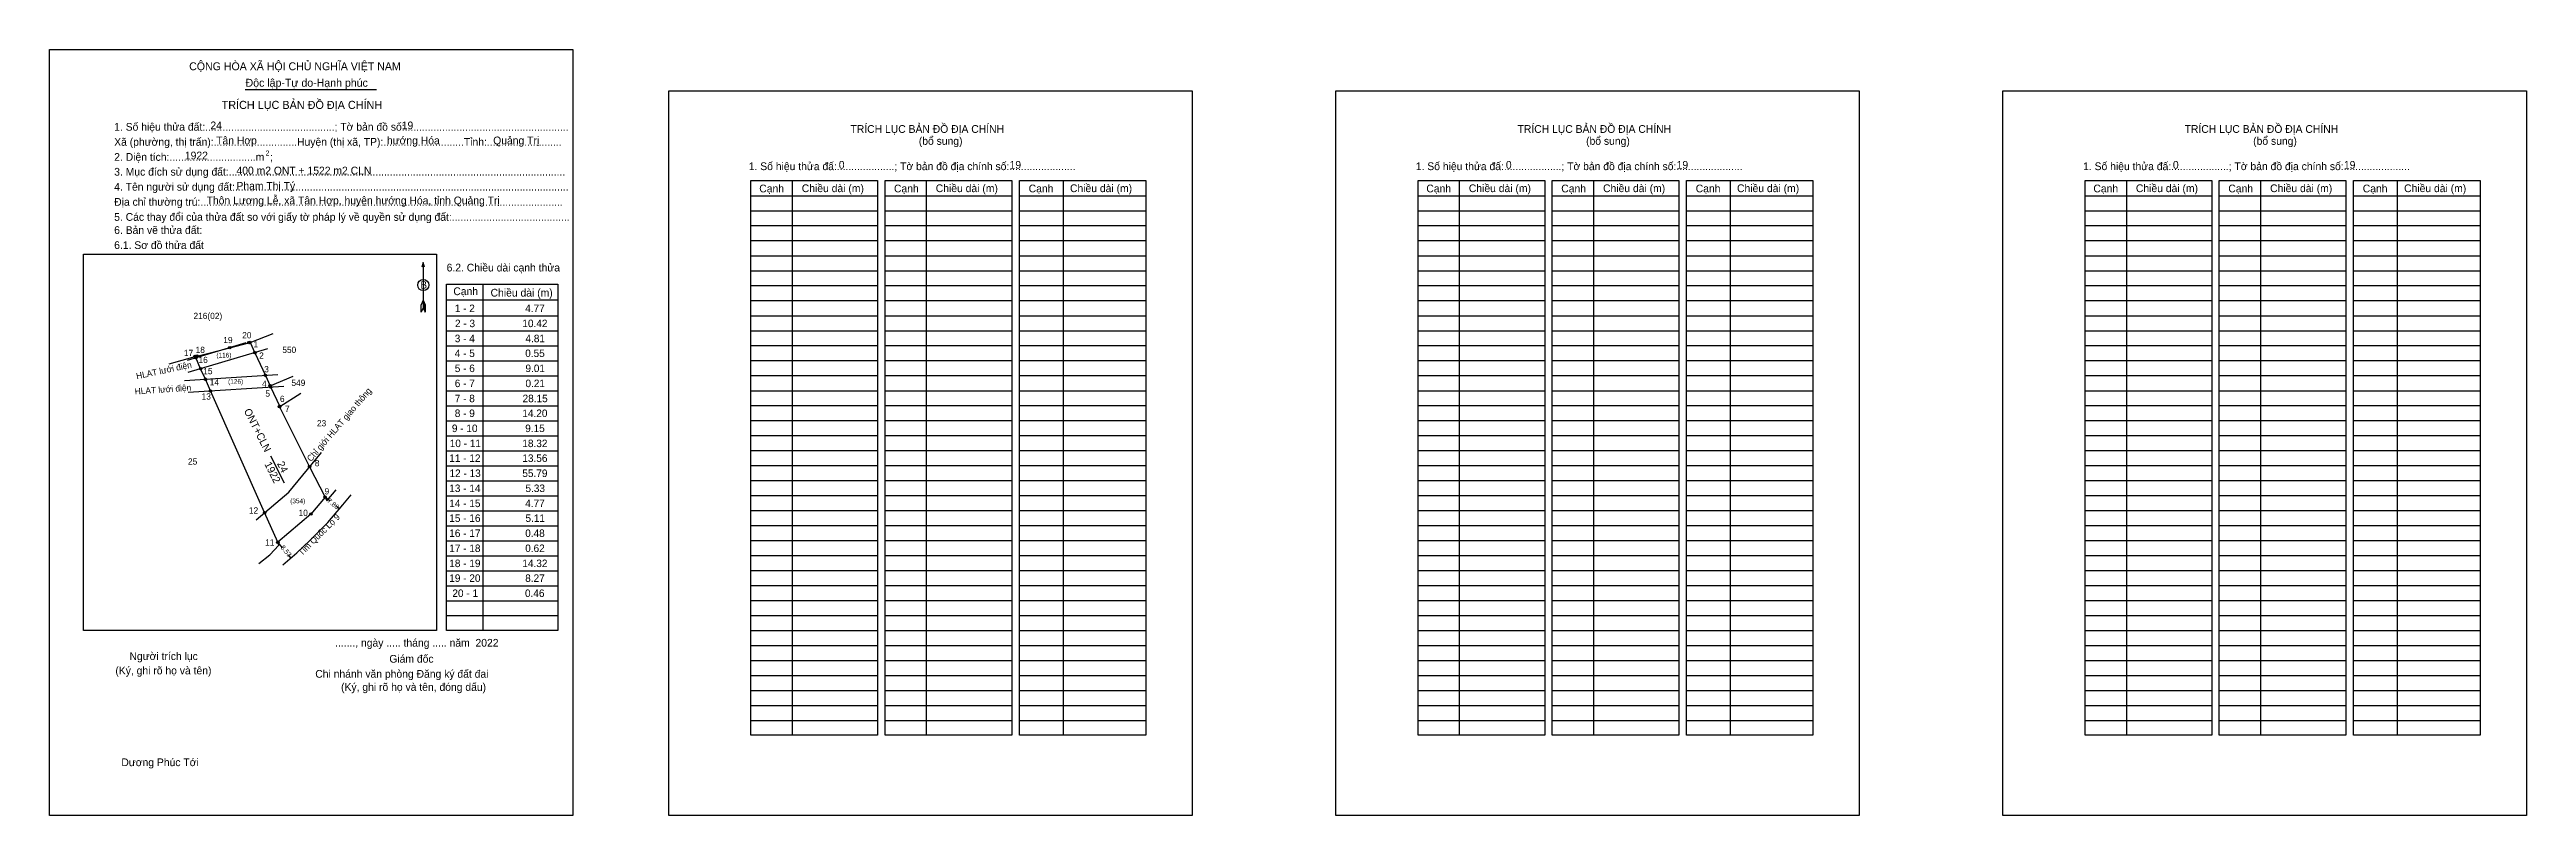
# Model space of a CAD drawing. Extents: x 553722 to 554760, y 1839738 to 1840058.
import ezdxf

# ---------------------------------------------------------------- set-up
doc = ezdxf.new("R2010")
doc.units = 0
for name, color, linetype in [('Level 1', 7, 'Continuous'), ('Level 10', 7, 'Continuous'), ('Level 11', 7, 'Continuous'), ('Level 13', 7, 'Continuous'), ('Level 2', 7, 'Continuous'), ('Level 23', 7, 'Continuous'), ('Level 27', 7, 'Continuous'), ('Level 36', 7, 'Continuous'), ('Level 52', 7, 'Continuous'), ('Level 59', 7, 'Continuous'), ('Level 6', 7, 'Continuous'), ('Level 63', 7, 'Continuous'), ('Level 9', 7, 'Continuous')]:
    doc.layers.add(name, color=color, linetype=linetype)

msp = doc.modelspace()

# ---------------------------------------------------------------- linework, layer by layer
at = {"layer": 'Level 1'}
for p, q in [((553722.4, 1840041), (553722.4, 1840041)), ((553981.7, 1840041), (553981.7, 1840041)), ((554016.1, 1839997.1), (554069.1, 1839997.1)), ((554033.4, 1840003.4), (554033.4, 1839771.3)), ((554072.3, 1839997.1), (554125.3, 1839997.1)), ((554089.5, 1840003.4), (554089.5, 1839771.3)), ((554128.5, 1839997.1), (554181.5, 1839997.1)), ((554146.8, 1840003.4), (554146.8, 1839771.3)), ((554295.5, 1839997.1), (554348.5, 1839997.1)), ((554312.7, 1840003.4), (554312.7, 1839771.3)), ((554351.6, 1839997.1), (554404.6, 1839997.1)), ((554368.9, 1840003.4), (554368.9, 1839771.3)), ((554407.8, 1839997.1), (554460.8, 1839997.1)), ((554426.1, 1840003.4), (554426.1, 1839771.3)), ((554574.8, 1839997.1), (554627.8, 1839997.1)), ((554592, 1840003.4), (554592, 1839771.3)), ((554630.9, 1839997.1), (554683.9, 1839997.1)), ((554648.2, 1840003.4), (554648.2, 1839771.3)), ((554687.1, 1839997.1), (554740.1, 1839997.1)), ((554705.4, 1840003.4), (554705.4, 1839771.3)), ((554016.1, 1839990.8), (554069.1, 1839990.8)), ((554016.1, 1839984.6), (554069.1, 1839984.6)), ((554072.3, 1839990.8), (554125.3, 1839990.8)), ((554072.3, 1839984.6), (554125.3, 1839984.6)), ((554128.5, 1839990.8), (554181.5, 1839990.8)), ((554128.5, 1839984.6), (554181.5, 1839984.6)), ((554295.5, 1839990.8), (554348.5, 1839990.8)), ((554295.5, 1839984.6), (554348.5, 1839984.6)), ((554351.6, 1839990.8), (554404.6, 1839990.8)), ((554351.6, 1839984.6), (554404.6, 1839984.6)), ((554407.8, 1839990.8), (554460.8, 1839990.8)), ((554407.8, 1839984.6), (554460.8, 1839984.6)), ((554574.8, 1839990.8), (554627.8, 1839990.8)), ((554574.8, 1839984.6), (554627.8, 1839984.6)), ((554630.9, 1839990.8), (554683.9, 1839990.8)), ((554630.9, 1839984.6), (554683.9, 1839984.6)), ((554687.1, 1839990.8), (554740.1, 1839990.8)), ((554687.1, 1839984.6), (554740.1, 1839984.6)), ((554016.1, 1839978.3), (554069.1, 1839978.3)), ((554072.3, 1839978.3), (554125.3, 1839978.3)), ((554128.5, 1839978.3), (554181.5, 1839978.3)), ((554295.5, 1839978.3), (554348.5, 1839978.3)), ((554351.6, 1839978.3), (554404.6, 1839978.3)), ((554407.8, 1839978.3), (554460.8, 1839978.3)), ((554574.8, 1839978.3), (554627.8, 1839978.3)), ((554630.9, 1839978.3), (554683.9, 1839978.3)), ((554687.1, 1839978.3), (554740.1, 1839978.3)), ((553736.7, 1839972.7), (553736.7, 1839972.7)), ((553878.9, 1839969.2), (553878.9, 1839950.2)), ((554016.1, 1839972), (554069.1, 1839972)), ((554016.1, 1839965.7), (554069.1, 1839965.7)), ((554072.3, 1839972), (554125.3, 1839972)), ((554072.3, 1839965.7), (554125.3, 1839965.7)), ((554128.5, 1839972), (554181.5, 1839972)), ((554128.5, 1839965.7), (554181.5, 1839965.7)), ((554295.5, 1839972), (554348.5, 1839972)), ((554295.5, 1839965.7), (554348.5, 1839965.7)), ((554351.6, 1839972), (554404.6, 1839972)), ((554351.6, 1839965.7), (554404.6, 1839965.7)), ((554407.8, 1839972), (554460.8, 1839972)), ((554407.8, 1839965.7), (554460.8, 1839965.7)), ((554574.8, 1839972), (554627.8, 1839972)), ((554574.8, 1839965.7), (554627.8, 1839965.7)), ((554630.9, 1839972), (554683.9, 1839972)), ((554630.9, 1839965.7), (554683.9, 1839965.7)), ((554687.1, 1839972), (554740.1, 1839972)), ((554687.1, 1839965.7), (554740.1, 1839965.7)), ((553878.9, 1839953.4), (553878.1, 1839951.4)), ((553878.9, 1839953.4), (553879.7, 1839951.4)), ((553888.7, 1839830.3), (553888.7, 1839960.1)), ((553888.7, 1839953.5), (553935.2, 1839953.5)), ((553903.8, 1839960.1), (553903.8, 1839815.1)), ((553935.2, 1839960.1), (553935.2, 1839830.3)), ((554016.1, 1839959.5), (554069.1, 1839959.5)), ((554072.3, 1839959.5), (554125.3, 1839959.5)), ((554128.5, 1839959.5), (554181.5, 1839959.5)), ((554295.5, 1839959.5), (554348.5, 1839959.5)), ((554351.6, 1839959.5), (554404.6, 1839959.5)), ((554407.8, 1839959.5), (554460.8, 1839959.5)), ((554574.8, 1839959.5), (554627.8, 1839959.5)), ((554630.9, 1839959.5), (554683.9, 1839959.5)), ((554687.1, 1839959.5), (554740.1, 1839959.5)), ((553878, 1839948.3), (553878.1, 1839951.4)), ((553878.9, 1839950.2), (553878, 1839948.3)), ((553878.9, 1839953.1), (553879.7, 1839951.2)), ((553878.9, 1839952.8), (553879.7, 1839950.9)), ((553878.9, 1839952.6), (553879.7, 1839950.6)), ((553878.9, 1839952.3), (553879.7, 1839950.3)), ((553878.9, 1839952), (553879.7, 1839950)), ((553878.9, 1839951.7), (553879.7, 1839949.8)), ((553878.9, 1839951.5), (553879.7, 1839949.5)), ((553878.9, 1839951.2), (553879.7, 1839949.2)), ((553878.9, 1839950.9), (553879.7, 1839948.9)), ((553878.9, 1839950.6), (553879.7, 1839948.6)), ((553878.9, 1839950.2), (553879.7, 1839948.3)), ((553879.7, 1839948.3), (553879.7, 1839951.4)), ((553888.7, 1839946.8), (553935.2, 1839946.8)), ((554016.1, 1839953.2), (554069.1, 1839953.2)), ((554016.1, 1839946.9), (554069.1, 1839946.9)), ((554072.3, 1839953.2), (554125.3, 1839953.2)), ((554072.3, 1839946.9), (554125.3, 1839946.9)), ((554128.5, 1839953.2), (554181.5, 1839953.2)), ((554128.5, 1839946.9), (554181.5, 1839946.9)), ((554295.5, 1839953.2), (554348.5, 1839953.2)), ((554295.5, 1839946.9), (554348.5, 1839946.9)), ((554351.6, 1839953.2), (554404.6, 1839953.2)), ((554351.6, 1839946.9), (554404.6, 1839946.9)), ((554407.8, 1839953.2), (554460.8, 1839953.2)), ((554407.8, 1839946.9), (554460.8, 1839946.9)), ((554574.8, 1839953.2), (554627.8, 1839953.2)), ((554574.8, 1839946.9), (554627.8, 1839946.9)), ((554630.9, 1839953.2), (554683.9, 1839953.2)), ((554630.9, 1839946.9), (554683.9, 1839946.9)), ((554687.1, 1839953.2), (554740.1, 1839953.2)), ((554687.1, 1839946.9), (554740.1, 1839946.9)), ((553888.7, 1839940.5), (553935.2, 1839940.5)), ((553888.7, 1839934.3), (553935.2, 1839934.3)), ((554016.1, 1839940.6), (554069.1, 1839940.6)), ((554016.1, 1839934.4), (554069.1, 1839934.4)), ((554072.3, 1839940.6), (554125.3, 1839940.6)), ((554072.3, 1839934.4), (554125.3, 1839934.4)), ((554128.5, 1839940.6), (554181.5, 1839940.6)), ((554128.5, 1839934.4), (554181.5, 1839934.4)), ((554295.5, 1839940.6), (554348.5, 1839940.6)), ((554295.5, 1839934.4), (554348.5, 1839934.4)), ((554351.6, 1839940.6), (554404.6, 1839940.6)), ((554351.6, 1839934.4), (554404.6, 1839934.4)), ((554407.8, 1839940.6), (554460.8, 1839940.6)), ((554407.8, 1839934.4), (554460.8, 1839934.4)), ((554574.8, 1839940.6), (554627.8, 1839940.6)), ((554574.8, 1839934.4), (554627.8, 1839934.4)), ((554630.9, 1839940.6), (554683.9, 1839940.6)), ((554630.9, 1839934.4), (554683.9, 1839934.4)), ((554687.1, 1839940.6), (554740.1, 1839940.6)), ((554687.1, 1839934.4), (554740.1, 1839934.4)), ((553888.7, 1839928), (553935.2, 1839928)), ((554016.1, 1839928.1), (554069.1, 1839928.1)), ((554072.3, 1839928.1), (554125.3, 1839928.1)), ((554128.5, 1839928.1), (554181.5, 1839928.1)), ((554295.5, 1839928.1), (554348.5, 1839928.1)), ((554351.6, 1839928.1), (554404.6, 1839928.1)), ((554407.8, 1839928.1), (554460.8, 1839928.1)), ((554574.8, 1839928.1), (554627.8, 1839928.1)), ((554630.9, 1839928.1), (554683.9, 1839928.1)), ((554687.1, 1839928.1), (554740.1, 1839928.1)), ((553888.7, 1839921.7), (553935.2, 1839921.7)), ((553888.7, 1839915.5), (553935.2, 1839915.5)), ((554016.1, 1839921.8), (554069.1, 1839921.8)), ((554016.1, 1839915.5), (554069.1, 1839915.5)), ((554072.3, 1839921.8), (554125.3, 1839921.8)), ((554072.3, 1839915.5), (554125.3, 1839915.5)), ((554128.5, 1839921.8), (554181.5, 1839921.8)), ((554128.5, 1839915.5), (554181.5, 1839915.5)), ((554295.5, 1839921.8), (554348.5, 1839921.8)), ((554295.5, 1839915.5), (554348.5, 1839915.5)), ((554351.6, 1839921.8), (554404.6, 1839921.8)), ((554351.6, 1839915.5), (554404.6, 1839915.5)), ((554407.8, 1839921.8), (554460.8, 1839921.8)), ((554407.8, 1839915.5), (554460.8, 1839915.5)), ((554574.8, 1839921.8), (554627.8, 1839921.8)), ((554574.8, 1839915.5), (554627.8, 1839915.5)), ((554630.9, 1839921.8), (554683.9, 1839921.8)), ((554630.9, 1839915.5), (554683.9, 1839915.5)), ((554687.1, 1839921.8), (554740.1, 1839921.8)), ((554687.1, 1839915.5), (554740.1, 1839915.5)), ((553888.7, 1839909.2), (553935.2, 1839909.2)), ((553888.7, 1839902.9), (553935.2, 1839902.9)), ((554016.1, 1839909.3), (554069.1, 1839909.3)), ((554016.1, 1839903), (554069.1, 1839903)), ((554072.3, 1839909.3), (554125.3, 1839909.3)), ((554072.3, 1839903), (554125.3, 1839903)), ((554128.5, 1839909.3), (554181.5, 1839909.3)), ((554128.5, 1839903), (554181.5, 1839903)), ((554295.5, 1839909.3), (554348.5, 1839909.3)), ((554295.5, 1839903), (554348.5, 1839903)), ((554351.6, 1839909.3), (554404.6, 1839909.3)), ((554351.6, 1839903), (554404.6, 1839903)), ((554407.8, 1839909.3), (554460.8, 1839909.3)), ((554407.8, 1839903), (554460.8, 1839903)), ((554574.8, 1839909.3), (554627.8, 1839909.3)), ((554574.8, 1839903), (554627.8, 1839903)), ((554630.9, 1839909.3), (554683.9, 1839909.3)), ((554630.9, 1839903), (554683.9, 1839903)), ((554687.1, 1839909.3), (554740.1, 1839909.3)), ((554687.1, 1839903), (554740.1, 1839903)), ((553888.7, 1839896.6), (553935.2, 1839896.6)), ((554016.1, 1839896.7), (554069.1, 1839896.7)), ((554072.3, 1839896.7), (554125.3, 1839896.7)), ((554128.5, 1839896.7), (554181.5, 1839896.7)), ((554295.5, 1839896.7), (554348.5, 1839896.7)), ((554351.6, 1839896.7), (554404.6, 1839896.7)), ((554407.8, 1839896.7), (554460.8, 1839896.7)), ((554574.8, 1839896.7), (554627.8, 1839896.7)), ((554630.9, 1839896.7), (554683.9, 1839896.7)), ((554687.1, 1839896.7), (554740.1, 1839896.7)), ((553888.7, 1839890.4), (553935.2, 1839890.4)), ((553888.7, 1839884.1), (553935.2, 1839884.1)), ((554016.1, 1839890.5), (554069.1, 1839890.5)), ((554016.1, 1839884.2), (554069.1, 1839884.2)), ((554072.3, 1839890.5), (554125.3, 1839890.5)), ((554072.3, 1839884.2), (554125.3, 1839884.2)), ((554128.5, 1839890.5), (554181.5, 1839890.5)), ((554128.5, 1839884.2), (554181.5, 1839884.2)), ((554295.5, 1839890.5), (554348.5, 1839890.5)), ((554295.5, 1839884.2), (554348.5, 1839884.2)), ((554351.6, 1839890.5), (554404.6, 1839890.5)), ((554351.6, 1839884.2), (554404.6, 1839884.2)), ((554407.8, 1839890.5), (554460.8, 1839890.5)), ((554407.8, 1839884.2), (554460.8, 1839884.2)), ((554574.8, 1839890.5), (554627.8, 1839890.5)), ((554574.8, 1839884.2), (554627.8, 1839884.2)), ((554630.9, 1839890.5), (554683.9, 1839890.5)), ((554630.9, 1839884.2), (554683.9, 1839884.2)), ((554687.1, 1839890.5), (554740.1, 1839890.5)), ((554687.1, 1839884.2), (554740.1, 1839884.2)), ((553888.7, 1839877.8), (553935.2, 1839877.8)), ((553888.7, 1839871.5), (553935.2, 1839871.5)), ((554016.1, 1839877.9), (554069.1, 1839877.9)), ((554016.1, 1839871.6), (554069.1, 1839871.6)), ((554072.3, 1839877.9), (554125.3, 1839877.9)), ((554072.3, 1839871.6), (554125.3, 1839871.6)), ((554128.5, 1839877.9), (554181.5, 1839877.9)), ((554128.5, 1839871.6), (554181.5, 1839871.6)), ((554295.5, 1839877.9), (554348.5, 1839877.9)), ((554295.5, 1839871.6), (554348.5, 1839871.6)), ((554351.6, 1839877.9), (554404.6, 1839877.9)), ((554351.6, 1839871.6), (554404.6, 1839871.6)), ((554407.8, 1839877.9), (554460.8, 1839877.9)), ((554407.8, 1839871.6), (554460.8, 1839871.6)), ((554574.8, 1839877.9), (554627.8, 1839877.9)), ((554574.8, 1839871.6), (554627.8, 1839871.6)), ((554630.9, 1839877.9), (554683.9, 1839877.9)), ((554630.9, 1839871.6), (554683.9, 1839871.6)), ((554687.1, 1839877.9), (554740.1, 1839877.9)), ((554687.1, 1839871.6), (554740.1, 1839871.6)), ((553888.7, 1839865.3), (553935.2, 1839865.3)), ((554016.1, 1839865.4), (554069.1, 1839865.4)), ((554072.3, 1839865.4), (554125.3, 1839865.4)), ((554128.5, 1839865.4), (554181.5, 1839865.4)), ((554295.5, 1839865.4), (554348.5, 1839865.4)), ((554351.6, 1839865.4), (554404.6, 1839865.4)), ((554407.8, 1839865.4), (554460.8, 1839865.4)), ((554574.8, 1839865.4), (554627.8, 1839865.4)), ((554630.9, 1839865.4), (554683.9, 1839865.4)), ((554687.1, 1839865.4), (554740.1, 1839865.4)), ((553888.7, 1839859), (553935.2, 1839859)), ((553888.7, 1839852.7), (553935.2, 1839852.7)), ((554016.1, 1839859.1), (554069.1, 1839859.1)), ((554016.1, 1839852.8), (554069.1, 1839852.8)), ((554072.3, 1839859.1), (554125.3, 1839859.1)), ((554072.3, 1839852.8), (554125.3, 1839852.8)), ((554128.5, 1839859.1), (554181.5, 1839859.1)), ((554128.5, 1839852.8), (554181.5, 1839852.8)), ((554295.5, 1839859.1), (554348.5, 1839859.1)), ((554295.5, 1839852.8), (554348.5, 1839852.8)), ((554351.6, 1839859.1), (554404.6, 1839859.1)), ((554351.6, 1839852.8), (554404.6, 1839852.8)), ((554407.8, 1839859.1), (554460.8, 1839859.1)), ((554407.8, 1839852.8), (554460.8, 1839852.8)), ((554574.8, 1839859.1), (554627.8, 1839859.1)), ((554574.8, 1839852.8), (554627.8, 1839852.8)), ((554630.9, 1839859.1), (554683.9, 1839859.1)), ((554630.9, 1839852.8), (554683.9, 1839852.8)), ((554687.1, 1839859.1), (554740.1, 1839859.1)), ((554687.1, 1839852.8), (554740.1, 1839852.8)), ((553888.7, 1839846.4), (553935.2, 1839846.4)), ((553888.7, 1839840.2), (553935.2, 1839840.2)), ((554016.1, 1839846.5), (554069.1, 1839846.5)), ((554016.1, 1839840.3), (554069.1, 1839840.3)), ((554072.3, 1839846.5), (554125.3, 1839846.5)), ((554072.3, 1839840.3), (554125.3, 1839840.3)), ((554128.5, 1839846.5), (554181.5, 1839846.5)), ((554128.5, 1839840.3), (554181.5, 1839840.3)), ((554295.5, 1839846.5), (554348.5, 1839846.5)), ((554295.5, 1839840.3), (554348.5, 1839840.3)), ((554351.6, 1839846.5), (554404.6, 1839846.5)), ((554351.6, 1839840.3), (554404.6, 1839840.3)), ((554407.8, 1839846.5), (554460.8, 1839846.5)), ((554407.8, 1839840.3), (554460.8, 1839840.3)), ((554574.8, 1839846.5), (554627.8, 1839846.5)), ((554574.8, 1839840.3), (554627.8, 1839840.3)), ((554630.9, 1839846.5), (554683.9, 1839846.5)), ((554630.9, 1839840.3), (554683.9, 1839840.3)), ((554687.1, 1839846.5), (554740.1, 1839846.5)), ((554687.1, 1839840.3), (554740.1, 1839840.3)), ((553888.7, 1839833.9), (553935.2, 1839833.9)), ((554016.1, 1839834), (554069.1, 1839834)), ((554072.3, 1839834), (554125.3, 1839834)), ((554128.5, 1839834), (554181.5, 1839834)), ((554295.5, 1839834), (554348.5, 1839834)), ((554351.6, 1839834), (554404.6, 1839834)), ((554407.8, 1839834), (554460.8, 1839834)), ((554574.8, 1839834), (554627.8, 1839834)), ((554630.9, 1839834), (554683.9, 1839834)), ((554687.1, 1839834), (554740.1, 1839834)), ((553888.7, 1839827.6), (553935.2, 1839827.6)), ((553888.7, 1839821.4), (553935.2, 1839821.4)), ((554016.1, 1839827.7), (554069.1, 1839827.7)), ((554016.1, 1839821.5), (554069.1, 1839821.5)), ((554072.3, 1839827.7), (554125.3, 1839827.7)), ((554072.3, 1839821.5), (554125.3, 1839821.5)), ((554128.5, 1839827.7), (554181.5, 1839827.7)), ((554128.5, 1839821.5), (554181.5, 1839821.5)), ((554295.5, 1839827.7), (554348.5, 1839827.7)), ((554295.5, 1839821.5), (554348.5, 1839821.5)), ((554351.6, 1839827.7), (554404.6, 1839827.7)), ((554351.6, 1839821.5), (554404.6, 1839821.5)), ((554407.8, 1839827.7), (554460.8, 1839827.7)), ((554407.8, 1839821.5), (554460.8, 1839821.5)), ((554574.8, 1839827.7), (554627.8, 1839827.7)), ((554574.8, 1839821.5), (554627.8, 1839821.5)), ((554630.9, 1839827.7), (554683.9, 1839827.7)), ((554630.9, 1839821.5), (554683.9, 1839821.5)), ((554687.1, 1839827.7), (554740.1, 1839827.7)), ((554687.1, 1839821.5), (554740.1, 1839821.5)), ((553884.5, 1839815.1), (553884.5, 1839815.1)), ((554016.1, 1839815.2), (554069.1, 1839815.2)), ((554016.1, 1839808.9), (554069.1, 1839808.9)), ((554072.3, 1839815.2), (554125.3, 1839815.2)), ((554072.3, 1839808.9), (554125.3, 1839808.9)), ((554128.5, 1839815.2), (554181.5, 1839815.2)), ((554128.5, 1839808.9), (554181.5, 1839808.9)), ((554295.5, 1839815.2), (554348.5, 1839815.2)), ((554295.5, 1839808.9), (554348.5, 1839808.9)), ((554351.6, 1839815.2), (554404.6, 1839815.2)), ((554351.6, 1839808.9), (554404.6, 1839808.9)), ((554407.8, 1839815.2), (554460.8, 1839815.2)), ((554407.8, 1839808.9), (554460.8, 1839808.9)), ((554574.8, 1839815.2), (554627.8, 1839815.2)), ((554574.8, 1839808.9), (554627.8, 1839808.9)), ((554630.9, 1839815.2), (554683.9, 1839815.2)), ((554630.9, 1839808.9), (554683.9, 1839808.9)), ((554687.1, 1839815.2), (554740.1, 1839815.2)), ((554687.1, 1839808.9), (554740.1, 1839808.9)), ((554016.1, 1839802.6), (554069.1, 1839802.6)), ((554072.3, 1839802.6), (554125.3, 1839802.6)), ((554128.5, 1839802.6), (554181.5, 1839802.6)), ((554295.5, 1839802.6), (554348.5, 1839802.6)), ((554351.6, 1839802.6), (554404.6, 1839802.6)), ((554407.8, 1839802.6), (554460.8, 1839802.6)), ((554574.8, 1839802.6), (554627.8, 1839802.6)), ((554630.9, 1839802.6), (554683.9, 1839802.6)), ((554687.1, 1839802.6), (554740.1, 1839802.6)), ((554016.1, 1839796.4), (554069.1, 1839796.4)), ((554016.1, 1839790.1), (554069.1, 1839790.1)), ((554072.3, 1839796.4), (554125.3, 1839796.4)), ((554072.3, 1839790.1), (554125.3, 1839790.1)), ((554128.5, 1839796.4), (554181.5, 1839796.4)), ((554128.5, 1839790.1), (554181.5, 1839790.1)), ((554295.5, 1839796.4), (554348.5, 1839796.4)), ((554295.5, 1839790.1), (554348.5, 1839790.1)), ((554351.6, 1839796.4), (554404.6, 1839796.4)), ((554351.6, 1839790.1), (554404.6, 1839790.1)), ((554407.8, 1839796.4), (554460.8, 1839796.4)), ((554407.8, 1839790.1), (554460.8, 1839790.1)), ((554574.8, 1839796.4), (554627.8, 1839796.4)), ((554574.8, 1839790.1), (554627.8, 1839790.1)), ((554630.9, 1839796.4), (554683.9, 1839796.4)), ((554630.9, 1839790.1), (554683.9, 1839790.1)), ((554687.1, 1839796.4), (554740.1, 1839796.4)), ((554687.1, 1839790.1), (554740.1, 1839790.1)), ((554016.1, 1839783.8), (554069.1, 1839783.8)), ((554016.1, 1839777.5), (554069.1, 1839777.5)), ((554072.3, 1839783.8), (554125.3, 1839783.8)), ((554072.3, 1839777.5), (554125.3, 1839777.5)), ((554128.5, 1839783.8), (554181.5, 1839783.8)), ((554128.5, 1839777.5), (554181.5, 1839777.5)), ((554295.5, 1839783.8), (554348.5, 1839783.8)), ((554295.5, 1839777.5), (554348.5, 1839777.5)), ((554351.6, 1839783.8), (554404.6, 1839783.8)), ((554351.6, 1839777.5), (554404.6, 1839777.5)), ((554407.8, 1839783.8), (554460.8, 1839783.8)), ((554407.8, 1839777.5), (554460.8, 1839777.5)), ((554574.8, 1839783.8), (554627.8, 1839783.8)), ((554574.8, 1839777.5), (554627.8, 1839777.5)), ((554630.9, 1839783.8), (554683.9, 1839783.8)), ((554630.9, 1839777.5), (554683.9, 1839777.5)), ((554687.1, 1839783.8), (554740.1, 1839783.8)), ((554687.1, 1839777.5), (554740.1, 1839777.5)), ((553941.6, 1839737.8), (553941.6, 1839737.8)), ((554200.9, 1839737.8), (554200.9, 1839737.8))]:
    msp.add_line(p, q, dxfattribs=at)
for points in [[(554016.1, 1840003.4), (554069.1, 1840003.4), (554069.1, 1839771.3), (554016.1, 1839771.3)], [(554072.3, 1840003.4), (554125.3, 1840003.4), (554125.3, 1839771.3), (554072.3, 1839771.3)], [(554128.5, 1840003.4), (554181.5, 1840003.4), (554181.5, 1839771.3), (554128.5, 1839771.3)], [(554295.5, 1840003.4), (554348.5, 1840003.4), (554348.5, 1839771.3), (554295.5, 1839771.3)], [(554351.6, 1840003.4), (554404.6, 1840003.4), (554404.6, 1839771.3), (554351.6, 1839771.3)], [(554407.8, 1840003.4), (554460.8, 1840003.4), (554460.8, 1839771.3), (554407.8, 1839771.3)], [(554574.8, 1840003.4), (554627.8, 1840003.4), (554627.8, 1839771.3), (554574.8, 1839771.3)], [(554630.9, 1840003.4), (554683.9, 1840003.4), (554683.9, 1839771.3), (554630.9, 1839771.3)], [(554687.1, 1840003.4), (554740.1, 1840003.4), (554740.1, 1839771.3), (554687.1, 1839771.3)], [(553736.7, 1839972.7), (553884.5, 1839972.7), (553884.5, 1839815.1), (553736.7, 1839815.1)], [(553888.7, 1839960.1), (553935.2, 1839960.1), (553935.2, 1839815.1), (553888.7, 1839815.1)]]:
    msp.add_lwpolyline(points, close=True, dxfattribs=at)
msp.add_lwpolyline([(553879.4, 1839967.2), (553878.9, 1839969.2), (553878.3, 1839967.2)], dxfattribs=at)
msp.add_circle((553878.9, 1839959.7), 2.32, dxfattribs=at)
at = {"layer": 'Level 10'}
for p, q in [((553784.1, 1839930), (553797.9, 1839933.5)), ((553797.9, 1839933.5), (553805.9, 1839935.6)), ((553805.9, 1839935.6), (553806.4, 1839935.7)), ((553806.4, 1839935.7), (553808.4, 1839931.4)), ((553772.5, 1839926.7), (553783.4, 1839929.8)), ((553783.4, 1839929.8), (553784.1, 1839930)), ((553783.7, 1839929.4), (553783.4, 1839929.8)), ((553785.7, 1839924.7), (553783.7, 1839929.4)), ((553787.7, 1839920.3), (553785.7, 1839924.7)), ((553808.4, 1839931.4), (553812.8, 1839921.9)), ((553789.8, 1839915.4), (553787.7, 1839920.3)), ((553812.5, 1839864.5), (553789.8, 1839915.4)), ((553812.8, 1839921.9), (553814.8, 1839917.6)), ((553814.8, 1839917.6), (553815, 1839917.1)), ((553815, 1839917.1), (553818.8, 1839908.9)), ((553818.8, 1839908.9), (553818.7, 1839908.8)), ((553818.7, 1839908.8), (553831.3, 1839883.7)), ((553831.3, 1839883.7), (553837.8, 1839871)), ((553837.8, 1839871), (553831.9, 1839863.9)), ((553818, 1839852.1), (553812.5, 1839864.5)), ((553831.9, 1839863.9), (553818, 1839852.1))]:
    msp.add_line(p, q, dxfattribs=at)
at = {"layer": 'Level 11'}
for centre in [(553797.9, 1839933.5), (553805.9, 1839935.6), (553806.4, 1839935.7), (553783.4, 1839929.8), (553783.7, 1839929.4), (553784.1, 1839930), (553785.7, 1839924.7), (553808.4, 1839931.4), (553812.8, 1839921.9), (553787.7, 1839920.3), (553789.8, 1839915.4), (553814.8, 1839917.6), (553815, 1839917.1), (553818.7, 1839908.8), (553818.8, 1839908.9), (553818.8, 1839908.9), (553831.3, 1839883.7), (553837.8, 1839871), (553812.5, 1839864.5), (553831.9, 1839863.9), (553818, 1839852.1)]:
    msp.add_circle(centre, 0.523, dxfattribs=at)
at = {"layer": 'Level 13'}
for p, q in [((553804.4, 1840041.6), (553859.3, 1840041.6)), ((553818.5, 1839850.9), (553818, 1839852.1))]:
    msp.add_line(p, q, dxfattribs=at)
msp.add_lwpolyline([(553837.8, 1839871), (553838.6, 1839869.4), (553842.4, 1839874)], dxfattribs=at)
at = {"layer": 'Level 2'}
for points in [[(553722.4, 1840058.3), (553941.6, 1840058.3), (553941.6, 1839737.8), (553722.4, 1839737.8)], [(553981.7, 1840041), (554200.9, 1840041), (554200.9, 1839737.8), (553981.7, 1839737.8)], [(554261, 1840041), (554480.2, 1840041), (554480.2, 1839737.8), (554261, 1839737.8)], [(554540.3, 1840041), (554759.5, 1840041), (554759.5, 1839737.8), (554540.3, 1839737.8)]]:
    msp.add_lwpolyline(points, close=True, dxfattribs=at)
at = {"layer": 'Level 23'}
msp.add_lwpolyline([(553810, 1839843.2), (553814.7, 1839846.8), (553818.5, 1839850.9)], dxfattribs=at)
at = {"layer": 'Level 27'}
for p, q in [((553806.4, 1839935.7), (553816.1, 1839939.4)), ((553814.8, 1839917.6), (553824.4, 1839921.6)), ((553818.8, 1839908.9), (553827.7, 1839914.5))]:
    msp.add_line(p, q, dxfattribs=at)
at = {"layer": 'Level 36'}
msp.add_lwpolyline([(553820.1, 1839842.7), (553826, 1839847.7), (553831.4, 1839852.8), (553838.9, 1839860.4), (553845.2, 1839867.7), (553848.7, 1839872)], dxfattribs=at)
at = {"layer": 'Level 59'}
for p, q in [((553804.6, 1839935.5), (553780, 1839928.2)), ((553813.7, 1839933), (553780.4, 1839923.1)), ((553779, 1839919.8), (553818, 1839922.3)), ((553780.5, 1839914.9), (553820.5, 1839917.4))]:
    msp.add_line(p, q, dxfattribs=at)
msp.add_lwpolyline([(553809, 1839861.5), (553822.6, 1839873.1), (553836.3, 1839889.7)], dxfattribs=at)
at = {"layer": 'Level 63'}
for p, q in [((553839.8, 1839869.4), (553837.8, 1839871)), ((553843.8, 1839866.1), (553842.6, 1839867.1)), ((553820, 1839849.7), (553818, 1839852.1)), ((553823.5, 1839845.6), (553822.5, 1839846.8))]:
    msp.add_line(p, q, dxfattribs=at)
at = {"layer": 'Level 9'}
msp.add_line((553815, 1839888.2), (553820.7, 1839877), dxfattribs=at)

# ---------------------------------------------------------------- texts
at = {"layer": 'Level 1'}
for s, height, p in [('TRÍCH LỤC BẢN ĐỒ ĐỊA CHÍNH', 3.388, (553794.5, 1840033.4)), ('1. Số hiệu thửa đất:.............................................; Tờ bản đồ số:.........................................................', 3.241, (553749.5, 1840024.3)), ('TRÍCH LỤC BẢN ĐỒ ĐỊA CHÍNH', 3.241, (554057.8, 1840023.4)), ('TRÍCH LỤC BẢN ĐỒ ĐỊA CHÍNH', 3.241, (554337.1, 1840023.4)), ('TRÍCH LỤC BẢN ĐỒ ĐỊA CHÍNH', 3.241, (554616.4, 1840023.4)), ('Xã (phường, thị trấn):.............................Huyện (thị xã, TP):............................Tỉnh:..........................', 3.241, (553749.5, 1840018)), ('2', 2.09, (553812.9, 1840013.9)), ('(bổ sung)', 3.24, (554086.4, 1840018.4)), ('(bổ sung)', 3.24, (554365.8, 1840018.4)), ('(bổ sung)', 3.24, (554645.1, 1840018.4)), ('3. Mục đích sử dụng đất:.....................................................................................................................', 3.241, (553749.5, 1840005.5)), ('2. Diện tích:..............................m  ;', 3.241, (553749.5, 1840011.7)), ('1. Số hiệu thửa đấ:....................; Tờ bản đồ địa chính số:.......................', 3.241, (554015.2, 1840007.8)), ('1. Số hiệu thửa đấ:....................; Tờ bản đồ địa chính số:.......................', 3.241, (554294.5, 1840007.8)), ('1. Số hiệu thửa đấ:....................; Tờ bản đồ địa chính số:.......................', 3.241, (554573.9, 1840007.8)), ('Địa chỉ thường trú:..............................................................................................................................', 3.241, (553749.5, 1839992.9)), ('4. Tên người sử dụng đất:....................................................................................................................', 3.241, (553749.5, 1839999.2)), ('Cạnh', 3.24, (554019.6, 1839998.5)), ('Chiều dài (m)', 3.241, (554037.4, 1839998.6)), ('Cạnh', 3.24, (554076, 1839998.5)), ('Chiều dài (m)', 3.241, (554093.5, 1839998.6)), ('Cạnh', 3.24, (554132.4, 1839998.5)), ('Chiều dài (m)', 3.241, (554149.7, 1839998.6)), ('Cạnh', 3.24, (554298.9, 1839998.5)), ('Chiều dài (m)', 3.241, (554316.7, 1839998.6)), ('Cạnh', 3.24, (554355.4, 1839998.5)), ('Chiều dài (m)', 3.241, (554372.9, 1839998.6)), ('Cạnh', 3.24, (554411.7, 1839998.5)), ('Chiều dài (m)', 3.241, (554429, 1839998.6)), ('Cạnh', 3.24, (554578.2, 1839998.5)), ('Chiều dài (m)', 3.241, (554596, 1839998.6)), ('Cạnh', 3.24, (554634.7, 1839998.5)), ('Chiều dài (m)', 3.241, (554652.2, 1839998.6)), ('Cạnh', 3.24, (554691, 1839998.5)), ('Chiều dài (m)', 3.241, (554708.3, 1839998.6)), ('5. Các thay đổi của thửa đất so với giấy tờ pháp lý về quyền sử dụng đất:.........................................', 3.241, (553749.5, 1839986.6)), ('6. Bản vẽ thửa đất:', 3.241, (553749.5, 1839981.1)), ('6.1. Sơ đồ thửa đất', 3.241, (553749.5, 1839974.8)), ('6.2. Chiều dài cạnh thửa', 3.241, (553888.7, 1839965.4)), ('B', 3.14, (553877.7, 1839958.2)), ('Cạnh', 3.24, (553891.5, 1839955.5)), ('Chiều dài (m)', 3.241, (553907.1, 1839954.9)), ('(354)', 1.96, (553823.2, 1839868.4)), ('......., ngày ..... tháng ..... năm  2022', 3.241, (553842, 1839808.4)), ('(Ký, ghi rõ họ và tên)', 3.241, (553750, 1839796.8)), ('Người trích lục', 3.241, (553755.9, 1839802.8)), ('Chi nhánh văn phòng Đăng ký đất đai ', 3.241, (553833.7, 1839795.4)), ('Giám đốc', 3.24, (553864.7, 1839801.7)), ('(Ký, ghi rõ họ và tên, đóng dấu)', 3.241, (553844.5, 1839789.9)), ('Dương Phúc Tới', 3.241, (553752.5, 1839758.4))]:
    msp.add_text(s, height=height, dxfattribs=at).set_placement(p)
at = {"layer": 'Level 13'}
for s, p in [('CỘNG HÒA XÃ HỘI CHỦ NGHĨA VIỆT NAM', (553780.9, 1840049.6)), ('Độc lập-Tự do-Hạnh phúc', (553804.5, 1840042.7))]:
    msp.add_text(s, height=3.312, dxfattribs=at).set_placement(p)
for s, p in [('ONT+CLN', (553803.7, 1839907.1)), ('1922', (553812.3, 1839884.8)), ('24', (553817.6, 1839885))]:
    msp.add_text(s, height=3.14, rotation=296.7962, dxfattribs=at).set_placement(p)
at = {"layer": 'Level 52'}
for s, p in [('1 - 2', (553892.1, 1839948.4)), ('2 - 3', (553892.2, 1839942.1)), ('10.42', (553920.4, 1839942.1)), ('4.77', (553921.6, 1839948.4)), ('3 - 4', (553892.1, 1839935.8)), ('4 - 5', (553892.1, 1839929.6)), ('4.81', (553921.7, 1839935.8)), ('0.55', (553921.6, 1839929.6)), ('5 - 6', (553892.1, 1839923.3)), ('9.01', (553921.7, 1839923.3)), ('6 - 7', (553892.1, 1839917)), ('7 - 8', (553892.1, 1839910.7)), ('28.15', (553920.5, 1839910.7)), ('0.21', (553921.7, 1839917)), ('8 - 9', (553892.1, 1839904.5)), ('14.20', (553920.4, 1839904.5)), ('10 - 11', (553890, 1839891.9)), ('9 - 10', (553890.9, 1839898.2)), ('18.32', (553920.4, 1839891.9)), ('9.15', (553921.6, 1839898.2)), ('11 - 12', (553889.8, 1839885.7)), ('12 - 13', (553889.9, 1839879.4)), ('55.79', (553920.4, 1839879.4)), ('13.56', (553920.4, 1839885.7)), ('13 - 14', (553889.8, 1839873.1)), ('5.33', (553921.7, 1839873.1)), ('15 - 16', (553889.8, 1839860.6)), ('14 - 15', (553889.8, 1839866.8)), ('4.77', (553921.6, 1839866.8)), ('5.11', (553921.7, 1839860.6)), ('16 - 17', (553889.8, 1839854.3)), ('17 - 18', (553889.8, 1839848)), ('0.62', (553921.6, 1839848)), ('0.48', (553921.6, 1839854.3)), ('18 - 19', (553889.8, 1839841.7)), ('14.32', (553920.4, 1839841.7)), ('19 - 20', (553889.8, 1839835.5)), ('20 - 1', (553891.1, 1839829.2)), ('8.27', (553921.6, 1839835.5)), ('0.46', (553921.5, 1839829.2))]:
    msp.add_text(s, height=3.14, dxfattribs=at).set_placement(p)
at = {"layer": 'Level 6'}
for s, height, p in [('24', 3.24, (553789.8, 1840024.9)), ('19', 3.24, (553869.9, 1840024.9)), ('1922', 3.24, (553779.1, 1840012.3)), ('Tân Hợp', 3.24, (553792.2, 1840018.6)), ('hướng Hóa', 3.24, (553863.7, 1840018.6)), ('Quảng Trị', 3.24, (553908.2, 1840018.6)), ('400 m2 ONT + 1522 m2 CLN', 3.241, (553800.7, 1840006)), ('0', 3.24, (554052.9, 1840008.4)), ('19', 3.24, (554124.4, 1840008.4)), ('0', 3.24, (554332.2, 1840008.4)), ('19', 3.24, (554403.7, 1840008.4)), ('0', 3.24, (554611.5, 1840008.4)), ('19', 3.24, (554683.1, 1840008.4)), ('Thôn Lương Lễ, xã Tân Hợp, huyện hướng Hóa, tỉnh Quảng Trị', 3.241, (553788.2, 1839993.5)), ('Phạm Thị Tý', 3.241, (553800.7, 1839999.6))]:
    msp.add_text(s, height=height, dxfattribs=at).set_placement(p)
at = {"layer": 'Level 63'}
for s, p in [('(116)', (553792.3, 1839929.4)), ('(126)', (553797.2, 1839918.4))]:
    msp.add_text(s, height=1.96, dxfattribs=at).set_placement(p)
for s, height, rotation, p in [('7.80', 2, 320.6176, (553838.5, 1839869.1)), ('Tim Quốc Lộ 9', 2.6, 44.7328, (553828.1, 1839846.3)), ('8.53', 2, 310.3389, (553819, 1839849.8))]:
    msp.add_text(s, height=height, rotation=rotation, dxfattribs=at).set_placement(p)
at = {"layer": 'Level 9'}
for s, p in [('216(02)', (553782.7, 1839945.5)), ('17', (553778.7, 1839930)), ('18', (553783.6, 1839931.3)), ('19', (553795.2, 1839935.4)), ('20', (553803.1, 1839937.4)), ('1', (553807.8, 1839933.6)), ('550', (553819.9, 1839931.3)), ('16', (553784.8, 1839927.1)), ('15', (553786.8, 1839922.4)), ('2', (553810.2, 1839928.9)), ('3', (553812.3, 1839923.2)), ('13', (553786.1, 1839911.8)), ('14', (553789.5, 1839917.7)), ('4', (553811.4, 1839917.1)), ('5', (553812.8, 1839913)), ('6', (553818.9, 1839910.8)), ('549', (553823.7, 1839917.5)), ('7', (553821, 1839906.6)), ('23', (553834.4, 1839900.6)), ('25', (553780.4, 1839884.6)), ('8', (553833.5, 1839883.9)), ('9', (553837.6, 1839872.1)), ('12', (553805.9, 1839864.1)), ('10', (553826.7, 1839863.1)), ('11', (553812.7, 1839850.7))]:
    msp.add_text(s, height=2.61, dxfattribs=at).set_placement(p)
for s, rotation, p in [('HLAT lưới điện', 11.9644, (553759, 1839920.3)), ('HLAT lưới điện', 4.0477, (553758.2, 1839913.9)), ('Chỉ giới HLAT giao thông', 49.3201, (553831.9, 1839885.6))]:
    msp.add_text(s, height=2.614, rotation=rotation, dxfattribs=at).set_placement(p)

doc.saveas('drawing.dxf')
